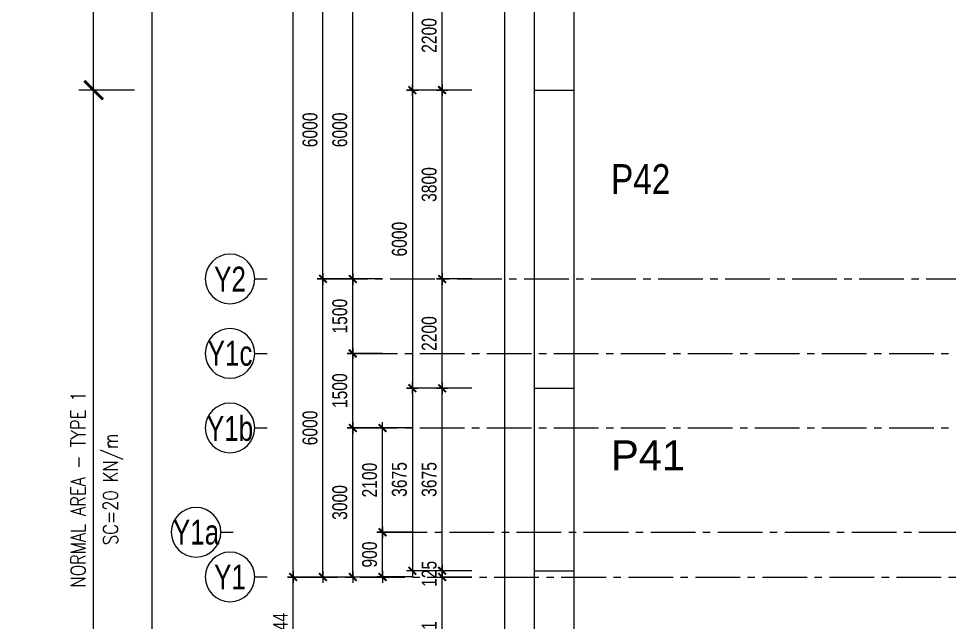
# Model space of a CAD drawing. Header units: millimetres. Extents: x 2611025 to 4139346, y -89870 to 101087.
# Drawn here: x 2637986 to 2656733, y -38648 to -26496 of the extents above; entities that cross this region are included whole.
import ezdxf
from ezdxf.enums import TextEntityAlignment as Align

# ---------------------------------------------------------------- set-up
doc = ezdxf.new("R2010")
doc.units = ezdxf.units.MM
doc.header["$LTSCALE"] = 1200
doc.header["$PDMODE"] = 35
doc.linetypes.add('CENTER2', pattern=[1.125, 0.75, -0.125, 0.125, -0.125])
doc.linetypes.add('ChainLines2', pattern=[3230, 2800, -140, 150, -140])
for name, color, linetype, lineweight in [('2D_SIKITI', 6, 'ChainLines2', 20), ('BOUND', 3, 'Continuous', 20), ('K-THUOC', 1, 'Continuous', 18)]:
    doc.layers.add(name, color=color, linetype=linetype, lineweight=lineweight)
for name, color, linetype in [('CDC.01.AXIS', 160, 'CENTER2'), ('CDC.02.DIM', 1, 'Continuous'), ('CDC.06.TEXT', 2, 'Continuous'), ('WALL-RC', 2, 'Continuous')]:
    doc.layers.add(name, color=color, linetype=linetype)
doc.styles.add('1', font='arial.ttf', dxfattribs={"width": 0.75})
doc.styles.add('Arial', font='arial.ttf', dxfattribs={"height": 480})
doc.styles.add('BIGTEXT', font='arial.ttf', dxfattribs={"width": 0.8})
doc.styles.add('DIMTEXT', font='romans.shx', dxfattribs={"width": 0.8})
doc.styles.add('SMTEXT', font='arial.ttf', dxfattribs={"width": 0.75})
doc.dimstyles.new('120X1', dxfattribs={"dimscale": 120, "dimtxt": 2.5, "dimasz": 0.008, "dimexe": 0, "dimexo": 0, "dimgap": 0.9, "dimtad": 1, "dimdec": 0, "dimzin": 13, "dimdsep": 46, "dimtxsty": '1', "dimblk1": 'CHEO', "dimblk2": 'CHEO', "dimsah": 1, "dimcen": 0, "dimclrd": 256, "dimclre": 256, "dimclrt": 3, "dimadec": 0, "dimazin": 0, "dimtfac": 1, "dimtdec": 0, "dimtix": 1, "dimtmove": 2, "dimatfit": 3, "dimldrblk": 'CHEO', "dimfxl": 8, "dimfxlon": 1, "dimtolj": 1, "dimtzin": 13, "dimarcsym": 0})
doc.dimstyles.new('BSV1-100', dxfattribs={"dimtxt": 300, "dimasz": 250, "dimexe": 200, "dimexo": 0, "dimgap": 108, "dimtad": 1, "dimdec": 0, "dimdsep": 46, "dimtxsty": 'SMTEXT', "dimblk": 'ARCHTICK', "dimcen": 100, "dimdle": 250, "dimclrd": 256, "dimclre": 256, "dimclrt": 1, "dimadec": 0, "dimazin": 0, "dimtfac": 1, "dimtdec": 0, "dimtix": 1, "dimtmove": 2, "dimatfit": 3, "dimfxl": 720, "dimfxlon": 1, "dimtolj": 1, "dimtzin": 0, "dimarcsym": 0})
doc.dimstyles.new('BSV100', dxfattribs={"dimscale": 1.5, "dimtxt": 300, "dimasz": 250, "dimexe": 200, "dimexo": 0, "dimgap": 108, "dimtad": 1, "dimdec": 0, "dimdsep": 46, "dimtxsty": 'SMTEXT', "dimblk": 'ARCHTICK', "dimcen": 100, "dimdle": 250, "dimclrd": 256, "dimclre": 256, "dimclrt": 2, "dimadec": 0, "dimazin": 0, "dimtfac": 1, "dimtdec": 0, "dimtix": 1, "dimtmove": 2, "dimatfit": 3, "dimfxl": 550, "dimfxlon": 1, "dimtolj": 1, "dimtzin": 0, "dimarcsym": 0})

# ---------------------------------------------------------------- blocks, each defined once
blk = doc.blocks.new('_ArchTick')
at = {"color": 0, "linetype": 'ByBlock', "const_width": 0.15}
blk.add_lwpolyline([(-0.5, -0.5), (0.5, 0.5)], dxfattribs=at)
blk = doc.blocks.new('*D16')
at = {"layer": 'BOUND', "lineweight": -2, "transparency": 16777216}
for p, q in [((2640673, -44255), (2640673, -7035)), ((2641393, -7285), (2640473, -7285)), ((2641393, -44005), (2640473, -44005))]:
    blk.add_line(p, q, dxfattribs=at)
at = {"layer": 'Defpoints', "color": 0, "transparency": 16777216}
for p in [(2640673, -7285), (2648144, -7285), (2648144, -44005)]:
    blk.add_point(p, dxfattribs=at)
at = {"layer": 'BOUND', "lineweight": -2, "transparency": 16777216, "xscale": 250, "yscale": 250, "zscale": 250}
for p, rotation in [((2640673, -7285), 90), ((2640673, -44005), 270)]:
    blk.add_blockref('_ArchTick', p, dxfattribs=dict(at, rotation=rotation))
at = {"layer": 'BOUND', "color": 1, "transparency": 16777216, "insert": (2640410, -25645), "char_height": 300, "attachment_point": 5, "rotation": 90, "style": 'SMTEXT'}
blk.add_mtext('\\A1;GL= -1.50', dxfattribs=at)
blk = doc.blocks.new('*D63')
at = {"layer": 'Defpoints', "color": 0, "transparency": 16777216}
for p in [(2639497, -27935), (2648375, -27935), (2648680, -44005)]:
    blk.add_point(p, dxfattribs=at)
at = {"layer": 'K-THUOC', "lineweight": -2, "transparency": 16777216}
for p, q in [((2639497, -44380), (2639497, -27560)), ((2640322, -27935), (2639197, -27935)), ((2640322, -44005), (2639197, -44005))]:
    blk.add_line(p, q, dxfattribs=at)
at = {"layer": 'K-THUOC', "lineweight": -2, "transparency": 16777216, "xscale": 375, "yscale": 375, "zscale": 375}
for p, rotation in [((2639497, -27935), 90), ((2639497, -44005), 270)]:
    blk.add_blockref('_ArchTick', p, dxfattribs=dict(at, rotation=rotation))
at = {"layer": 'K-THUOC', "color": 2, "transparency": 16777216, "char_height": 300, "attachment_point": 5, "rotation": 90, "style": 'DIMTEXT'}
for s, insert in [('\\A1;NORMAL AREA - TYPE 1', (2639185, -35970)), ('\\A1;SC=20 KN/m', (2639888, -35970))]:
    blk.add_mtext(s, dxfattribs=dict(at, insert=insert))
blk = doc.blocks.new('*D64')
at = {"layer": 'Defpoints', "color": 0, "transparency": 16777216}
for p in [(2639497, -9935), (2648375, -9935), (2648375, -27935)]:
    blk.add_point(p, dxfattribs=at)
at = {"layer": 'K-THUOC', "lineweight": -2, "transparency": 16777216}
for p, q in [((2639497, -28310), (2639497, -9560)), ((2640322, -9935), (2639197, -9935)), ((2640322, -27935), (2639197, -27935))]:
    blk.add_line(p, q, dxfattribs=at)
at = {"layer": 'K-THUOC', "lineweight": -2, "transparency": 16777216, "xscale": 375, "yscale": 375, "zscale": 375}
for p, rotation in [((2639497, -9935), 90), ((2639497, -27935), 270)]:
    blk.add_blockref('_ArchTick', p, dxfattribs=dict(at, rotation=rotation))
at = {"layer": 'K-THUOC', "color": 2, "transparency": 16777216, "char_height": 300, "attachment_point": 5, "rotation": 90, "style": 'DIMTEXT'}
for s, insert in [('\\A1;NORMAL AREA - TYPE 2a', (2639185, -18935)), ('\\A1;SC=20 KN/m', (2639888, -18935))]:
    blk.add_mtext(s, dxfattribs=dict(at, insert=insert))
blk = doc.blocks.new('_Axis name')
at = {"layer": 'CDC.02.DIM'}
blk.add_line((0, 2.5), (0, 0), dxfattribs=at)
blk.add_circle((0, 7.5), 5, dxfattribs=at)
at = {"layer": 'CDC.02.DIM', "style": 'BIGTEXT', "width": 0.75}
blk.add_attdef('.', text='', height=5, dxfattribs=at).set_placement((0, 7.5), align=Align.MIDDLE)
blk = doc.blocks.new('CHEO')
at = {"layer": 'CDC.02.DIM'}
for points in [[(-121, 0), (121, 0)], [(0, 121), (0, -121)]]:
    blk.add_lwpolyline(points, dxfattribs=at)
at = {"layer": 'CDC.02.DIM', "const_width": 40}
blk.add_lwpolyline([(80, 80), (-80, -81)], dxfattribs=at)
blk = doc.blocks.new('*D148')
at = {"layer": 'CDC.02.DIM', "lineweight": -2, "transparency": 16777216}
for p, q in [((2644477, -37735), (2643517, -37735)), ((2643517, -39878), (2643517, -37736)), ((2644477, -39879), (2643517, -39879))]:
    blk.add_line(p, q, dxfattribs=at)
at = {"layer": 'Defpoints', "color": 0, "transparency": 16777216}
for p in [(2643517, -37735), (2645317, -37735), (2645317, -39879)]:
    blk.add_point(p, dxfattribs=at)
at = {"layer": 'CDC.02.DIM', "lineweight": -2, "transparency": 16777216, "xscale": 0.96, "yscale": 0.96, "zscale": 0.96}
for p, rotation in [((2643517, -37735), 90), ((2643517, -39879), 270)]:
    blk.add_blockref('CHEO', p, dxfattribs=dict(at, rotation=rotation))
at = {"layer": 'CDC.02.DIM', "color": 3, "transparency": 16777216, "insert": (2643258, -38807), "char_height": 300, "attachment_point": 5, "rotation": 90, "style": '1'}
blk.add_mtext('\\A1;2144', dxfattribs=at)
blk = doc.blocks.new('*D149')
at = {"layer": 'CDC.02.DIM', "lineweight": -2, "transparency": 16777216}
for p, q in [((2644477, -13735), (2643517, -13735)), ((2643517, -37734), (2643517, -13736)), ((2644477, -37735), (2643517, -37735))]:
    blk.add_line(p, q, dxfattribs=at)
at = {"layer": 'Defpoints', "color": 0, "transparency": 16777216}
for p in [(2643517, -13735), (2645317, -13735), (2645317, -37735)]:
    blk.add_point(p, dxfattribs=at)
at = {"layer": 'CDC.02.DIM', "lineweight": -2, "transparency": 16777216, "xscale": 0.96, "yscale": 0.96, "zscale": 0.96}
for p, rotation in [((2643517, -13735), 90), ((2643517, -37735), 270)]:
    blk.add_blockref('CHEO', p, dxfattribs=dict(at, rotation=rotation))
at = {"layer": 'CDC.02.DIM', "color": 3, "transparency": 16777216, "insert": (2643256, -25735), "char_height": 300, "attachment_point": 5, "rotation": 90, "style": '1'}
blk.add_mtext('\\A1;24000', dxfattribs=at)
blk = doc.blocks.new('*D151')
at = {"layer": 'CDC.02.DIM', "lineweight": -2, "transparency": 16777216}
for p, q in [((2645077, -31735), (2644117, -31735)), ((2644117, -37734), (2644117, -31736)), ((2645077, -37735), (2644117, -37735))]:
    blk.add_line(p, q, dxfattribs=at)
at = {"layer": 'Defpoints', "color": 0, "transparency": 16777216}
for p in [(2644117, -31735), (2645317, -31735), (2645317, -37735)]:
    blk.add_point(p, dxfattribs=at)
at = {"layer": 'CDC.02.DIM', "lineweight": -2, "transparency": 16777216, "xscale": 0.96, "yscale": 0.96, "zscale": 0.96}
for p, rotation in [((2644117, -31735), 90), ((2644117, -37735), 270)]:
    blk.add_blockref('CHEO', p, dxfattribs=dict(at, rotation=rotation))
at = {"layer": 'CDC.02.DIM', "color": 3, "transparency": 16777216, "insert": (2643856, -34735), "char_height": 300, "attachment_point": 5, "rotation": 90, "style": '1'}
blk.add_mtext('\\A1;6000', dxfattribs=at)
blk = doc.blocks.new('*D152')
at = {"layer": 'CDC.02.DIM', "lineweight": -2, "transparency": 16777216}
for p, q in [((2645077, -25735), (2644117, -25735)), ((2644117, -31734), (2644117, -25736)), ((2645077, -31735), (2644117, -31735))]:
    blk.add_line(p, q, dxfattribs=at)
at = {"layer": 'Defpoints', "color": 0, "transparency": 16777216}
for p in [(2644117, -25735), (2645317, -25735), (2645317, -31735)]:
    blk.add_point(p, dxfattribs=at)
at = {"layer": 'CDC.02.DIM', "lineweight": -2, "transparency": 16777216, "xscale": 0.96, "yscale": 0.96, "zscale": 0.96}
for p, rotation in [((2644117, -25735), 90), ((2644117, -31735), 270)]:
    blk.add_blockref('CHEO', p, dxfattribs=dict(at, rotation=rotation))
at = {"layer": 'CDC.02.DIM', "color": 3, "transparency": 16777216, "insert": (2643856, -28735), "char_height": 300, "attachment_point": 5, "rotation": 90, "style": '1'}
blk.add_mtext('\\A1;6000', dxfattribs=at)
blk = doc.blocks.new('*D155')
at = {"layer": 'CDC.02.DIM', "lineweight": -2, "transparency": 16777216}
for p, q in [((2645317, -34735), (2644717, -34735)), ((2644717, -37734), (2644717, -34736)), ((2645317, -37735), (2644717, -37735))]:
    blk.add_line(p, q, dxfattribs=at)
at = {"layer": 'Defpoints', "color": 0, "transparency": 16777216}
for p in [(2644717, -34735), (2645317, -34735), (2645317, -37735)]:
    blk.add_point(p, dxfattribs=at)
at = {"layer": 'CDC.02.DIM', "lineweight": -2, "transparency": 16777216, "xscale": 0.96, "yscale": 0.96, "zscale": 0.96}
for p, rotation in [((2644717, -34735), 90), ((2644717, -37735), 270)]:
    blk.add_blockref('CHEO', p, dxfattribs=dict(at, rotation=rotation))
at = {"layer": 'CDC.02.DIM', "color": 3, "transparency": 16777216, "insert": (2644456, -36235), "char_height": 300, "attachment_point": 5, "rotation": 90, "style": '1'}
blk.add_mtext('\\A1;3000', dxfattribs=at)
blk = doc.blocks.new('*D156')
at = {"layer": 'CDC.02.DIM', "lineweight": -2, "transparency": 16777216}
for p, q in [((2645317, -33235), (2644717, -33235)), ((2644717, -34734), (2644717, -33236)), ((2645317, -34735), (2644717, -34735))]:
    blk.add_line(p, q, dxfattribs=at)
at = {"layer": 'Defpoints', "color": 0, "transparency": 16777216}
for p in [(2644717, -33235), (2645317, -33235), (2645317, -34735)]:
    blk.add_point(p, dxfattribs=at)
at = {"layer": 'CDC.02.DIM', "lineweight": -2, "transparency": 16777216, "xscale": 0.96, "yscale": 0.96, "zscale": 0.96}
for p, rotation in [((2644717, -33235), 90), ((2644717, -34735), 270)]:
    blk.add_blockref('CHEO', p, dxfattribs=dict(at, rotation=rotation))
at = {"layer": 'CDC.02.DIM', "color": 3, "transparency": 16777216, "insert": (2644456, -33985), "char_height": 300, "attachment_point": 5, "rotation": 90, "style": '1'}
blk.add_mtext('\\A1;1500', dxfattribs=at)
blk = doc.blocks.new('*D157')
at = {"layer": 'CDC.02.DIM', "lineweight": -2, "transparency": 16777216}
for p, q in [((2645317, -31735), (2644717, -31735)), ((2644717, -33234), (2644717, -31736)), ((2645317, -33235), (2644717, -33235))]:
    blk.add_line(p, q, dxfattribs=at)
at = {"layer": 'Defpoints', "color": 0, "transparency": 16777216}
for p in [(2644717, -31735), (2645317, -31735), (2645317, -33235)]:
    blk.add_point(p, dxfattribs=at)
at = {"layer": 'CDC.02.DIM', "lineweight": -2, "transparency": 16777216, "xscale": 0.96, "yscale": 0.96, "zscale": 0.96}
for p, rotation in [((2644717, -31735), 90), ((2644717, -33235), 270)]:
    blk.add_blockref('CHEO', p, dxfattribs=dict(at, rotation=rotation))
at = {"layer": 'CDC.02.DIM', "color": 3, "transparency": 16777216, "insert": (2644456, -32485), "char_height": 300, "attachment_point": 5, "rotation": 90, "style": '1'}
blk.add_mtext('\\A1;1500', dxfattribs=at)
blk = doc.blocks.new('*D158')
at = {"layer": 'CDC.02.DIM', "lineweight": -2, "transparency": 16777216}
for p, q in [((2645317, -25735), (2644717, -25735)), ((2644717, -31734), (2644717, -25736)), ((2645317, -31735), (2644717, -31735))]:
    blk.add_line(p, q, dxfattribs=at)
at = {"layer": 'Defpoints', "color": 0, "transparency": 16777216}
for p in [(2644717, -25735), (2645317, -25735), (2645317, -31735)]:
    blk.add_point(p, dxfattribs=at)
at = {"layer": 'CDC.02.DIM', "lineweight": -2, "transparency": 16777216, "xscale": 0.96, "yscale": 0.96, "zscale": 0.96}
for p, rotation in [((2644717, -25735), 90), ((2644717, -31735), 270)]:
    blk.add_blockref('CHEO', p, dxfattribs=dict(at, rotation=rotation))
at = {"layer": 'CDC.02.DIM', "color": 3, "transparency": 16777216, "insert": (2644456, -28735), "char_height": 300, "attachment_point": 5, "rotation": 90, "style": '1'}
blk.add_mtext('\\A1;6000', dxfattribs=at)
blk = doc.blocks.new('*D165')
at = {"layer": 'CDC.02.DIM', "lineweight": -2, "transparency": 16777216}
for p, q in [((2645917, -36833), (2645317, -36833)), ((2645317, -37732), (2645317, -36834)), ((2645919, -37733), (2645317, -37733))]:
    blk.add_line(p, q, dxfattribs=at)
at = {"layer": 'Defpoints', "color": 0, "transparency": 16777216}
for p in [(2645317, -36833), (2645917, -36833), (2645919, -37733)]:
    blk.add_point(p, dxfattribs=at)
at = {"layer": 'CDC.02.DIM', "lineweight": -2, "transparency": 16777216, "xscale": 0.96, "yscale": 0.96, "zscale": 0.96}
for p, rotation in [((2645317, -36833), 90), ((2645317, -37733), 270)]:
    blk.add_blockref('CHEO', p, dxfattribs=dict(at, rotation=rotation))
at = {"layer": 'CDC.02.DIM', "color": 3, "transparency": 16777216, "insert": (2645056, -37283), "char_height": 300, "attachment_point": 5, "rotation": 90, "style": '1'}
blk.add_mtext('\\A1;900', dxfattribs=at)
blk = doc.blocks.new('*D166')
at = {"layer": 'CDC.02.DIM', "lineweight": -2, "transparency": 16777216}
for p, q in [((2645917, -34735), (2645317, -34735)), ((2645317, -36834), (2645317, -34736)), ((2645917, -36835), (2645317, -36835))]:
    blk.add_line(p, q, dxfattribs=at)
at = {"layer": 'Defpoints', "color": 0, "transparency": 16777216}
for p in [(2645317, -34735), (2645917, -34735), (2645917, -36835)]:
    blk.add_point(p, dxfattribs=at)
at = {"layer": 'CDC.02.DIM', "lineweight": -2, "transparency": 16777216, "xscale": 0.96, "yscale": 0.96, "zscale": 0.96}
for p, rotation in [((2645317, -34735), 90), ((2645317, -36835), 270)]:
    blk.add_blockref('CHEO', p, dxfattribs=dict(at, rotation=rotation))
at = {"layer": 'CDC.02.DIM', "color": 3, "transparency": 16777216, "insert": (2645056, -35785), "char_height": 300, "attachment_point": 5, "rotation": 90, "style": '1'}
blk.add_mtext('\\A1;2100', dxfattribs=at)
blk = doc.blocks.new('*D169')
at = {"layer": 'CDC.02.DIM', "lineweight": -2, "transparency": 16777216}
for p, q in [((2646517, -37609), (2646517, -37608)), ((2647117, -37610), (2646517, -37610)), ((2646517, -37735), (2646517, -37610)), ((2647117, -37735), (2646517, -37735)), ((2646517, -37736), (2646517, -37736))]:
    blk.add_line(p, q, dxfattribs=at)
at = {"layer": 'Defpoints', "color": 0, "transparency": 16777216}
for p in [(2646517, -37610), (2647117, -37610), (2647117, -37735)]:
    blk.add_point(p, dxfattribs=at)
at = {"layer": 'CDC.02.DIM', "lineweight": -2, "transparency": 16777216, "xscale": 0.96, "yscale": 0.96, "zscale": 0.96}
for p, rotation in [((2646517, -37610), 270), ((2646517, -37735), 90)]:
    blk.add_blockref('CHEO', p, dxfattribs=dict(at, rotation=rotation))
at = {"layer": 'CDC.02.DIM', "color": 3, "transparency": 16777216, "insert": (2646256, -37672), "char_height": 300, "attachment_point": 5, "rotation": 90, "style": '1'}
blk.add_mtext('\\A1;125', dxfattribs=at)
blk = doc.blocks.new('*D170')
at = {"layer": 'CDC.02.DIM', "lineweight": -2, "transparency": 16777216}
for p, q in [((2647117, -33935), (2646517, -33935)), ((2646517, -37609), (2646517, -33936)), ((2647117, -37610), (2646517, -37610))]:
    blk.add_line(p, q, dxfattribs=at)
at = {"layer": 'Defpoints', "color": 0, "transparency": 16777216}
for p in [(2646517, -33935), (2647117, -33935), (2647117, -37610)]:
    blk.add_point(p, dxfattribs=at)
at = {"layer": 'CDC.02.DIM', "lineweight": -2, "transparency": 16777216, "xscale": 0.96, "yscale": 0.96, "zscale": 0.96}
for p, rotation in [((2646517, -33935), 90), ((2646517, -37610), 270)]:
    blk.add_blockref('CHEO', p, dxfattribs=dict(at, rotation=rotation))
at = {"layer": 'CDC.02.DIM', "color": 3, "transparency": 16777216, "insert": (2646256, -35772), "char_height": 300, "attachment_point": 5, "rotation": 90, "style": '1'}
blk.add_mtext('\\A1;3675', dxfattribs=at)
blk = doc.blocks.new('*D171')
at = {"layer": 'CDC.02.DIM', "lineweight": -2, "transparency": 16777216}
for p, q in [((2647117, -31735), (2646517, -31735)), ((2646517, -33934), (2646517, -31736)), ((2647117, -33935), (2646517, -33935))]:
    blk.add_line(p, q, dxfattribs=at)
at = {"layer": 'Defpoints', "color": 0, "transparency": 16777216}
for p in [(2646517, -31735), (2647117, -31735), (2647117, -33935)]:
    blk.add_point(p, dxfattribs=at)
at = {"layer": 'CDC.02.DIM', "lineweight": -2, "transparency": 16777216, "xscale": 0.96, "yscale": 0.96, "zscale": 0.96}
for p, rotation in [((2646517, -31735), 90), ((2646517, -33935), 270)]:
    blk.add_blockref('CHEO', p, dxfattribs=dict(at, rotation=rotation))
at = {"layer": 'CDC.02.DIM', "color": 3, "transparency": 16777216, "insert": (2646256, -32835), "char_height": 300, "attachment_point": 5, "rotation": 90, "style": '1'}
blk.add_mtext('\\A1;2200', dxfattribs=at)
blk = doc.blocks.new('*D172')
at = {"layer": 'CDC.02.DIM', "lineweight": -2, "transparency": 16777216}
for p, q in [((2647117, -27935), (2646517, -27935)), ((2646517, -31734), (2646517, -27936)), ((2647117, -31735), (2646517, -31735))]:
    blk.add_line(p, q, dxfattribs=at)
at = {"layer": 'Defpoints', "color": 0, "transparency": 16777216}
for p in [(2646517, -27935), (2647117, -27935), (2647117, -31735)]:
    blk.add_point(p, dxfattribs=at)
at = {"layer": 'CDC.02.DIM', "lineweight": -2, "transparency": 16777216, "xscale": 0.96, "yscale": 0.96, "zscale": 0.96}
for p, rotation in [((2646517, -27935), 90), ((2646517, -31735), 270)]:
    blk.add_blockref('CHEO', p, dxfattribs=dict(at, rotation=rotation))
at = {"layer": 'CDC.02.DIM', "color": 3, "transparency": 16777216, "insert": (2646256, -29835), "char_height": 300, "attachment_point": 5, "rotation": 90, "style": '1'}
blk.add_mtext('\\A1;3800', dxfattribs=at)
blk = doc.blocks.new('*D173')
at = {"layer": 'CDC.02.DIM', "lineweight": -2, "transparency": 16777216}
for p, q in [((2647117, -25735), (2646517, -25735)), ((2646517, -27934), (2646517, -25736)), ((2647117, -27935), (2646517, -27935))]:
    blk.add_line(p, q, dxfattribs=at)
at = {"layer": 'Defpoints', "color": 0, "transparency": 16777216}
for p in [(2646517, -25735), (2647117, -25735), (2647117, -27935)]:
    blk.add_point(p, dxfattribs=at)
at = {"layer": 'CDC.02.DIM', "lineweight": -2, "transparency": 16777216, "xscale": 0.96, "yscale": 0.96, "zscale": 0.96}
for p, rotation in [((2646517, -25735), 90), ((2646517, -27935), 270)]:
    blk.add_blockref('CHEO', p, dxfattribs=dict(at, rotation=rotation))
at = {"layer": 'CDC.02.DIM', "color": 3, "transparency": 16777216, "insert": (2646256, -26835), "char_height": 300, "attachment_point": 5, "rotation": 90, "style": '1'}
blk.add_mtext('\\A1;2200', dxfattribs=at)
blk = doc.blocks.new('*D184')
at = {"layer": 'CDC.02.DIM', "lineweight": -2, "transparency": 16777216}
for p, q in [((2646877, -21935), (2645917, -21935)), ((2645917, -21936), (2645917, -27934)), ((2646877, -27935), (2645917, -27935))]:
    blk.add_line(p, q, dxfattribs=at)
at = {"layer": 'Defpoints', "color": 0, "transparency": 16777216}
for p in [(2647117, -21935), (2645917, -27935), (2647117, -27935)]:
    blk.add_point(p, dxfattribs=at)
at = {"layer": 'CDC.02.DIM', "lineweight": -2, "transparency": 16777216, "xscale": 0.96, "yscale": 0.96, "zscale": 0.96}
for p, rotation in [((2645917, -21935), 90), ((2645917, -27935), 270)]:
    blk.add_blockref('CHEO', p, dxfattribs=dict(at, rotation=rotation))
at = {"layer": 'CDC.02.DIM', "color": 3, "transparency": 16777216, "insert": (2645656, -24935), "char_height": 300, "attachment_point": 5, "rotation": 90, "style": '1'}
blk.add_mtext('\\A1;6000', dxfattribs=at)
blk = doc.blocks.new('*D185')
at = {"layer": 'CDC.02.DIM', "lineweight": -2, "transparency": 16777216}
for p, q in [((2646877, -27935), (2645917, -27935)), ((2645917, -27936), (2645917, -33934)), ((2646877, -33935), (2645917, -33935))]:
    blk.add_line(p, q, dxfattribs=at)
at = {"layer": 'Defpoints', "color": 0, "transparency": 16777216}
for p in [(2647117, -27935), (2645917, -33935), (2647117, -33935)]:
    blk.add_point(p, dxfattribs=at)
at = {"layer": 'CDC.02.DIM', "lineweight": -2, "transparency": 16777216, "xscale": 0.96, "yscale": 0.96, "zscale": 0.96}
for p, rotation in [((2645917, -27935), 90), ((2645917, -33935), 270)]:
    blk.add_blockref('CHEO', p, dxfattribs=dict(at, rotation=rotation))
at = {"layer": 'CDC.02.DIM', "color": 3, "transparency": 16777216, "insert": (2645656, -30935), "char_height": 300, "attachment_point": 5, "rotation": 90, "style": '1'}
blk.add_mtext('\\A1;6000', dxfattribs=at)
blk = doc.blocks.new('*D186')
at = {"layer": 'CDC.02.DIM', "lineweight": -2, "transparency": 16777216}
for p, q in [((2646877, -33935), (2645917, -33935)), ((2645917, -33936), (2645917, -37609)), ((2646877, -37610), (2645917, -37610))]:
    blk.add_line(p, q, dxfattribs=at)
at = {"layer": 'Defpoints', "color": 0, "transparency": 16777216}
for p in [(2647117, -33935), (2645917, -37610), (2647117, -37610)]:
    blk.add_point(p, dxfattribs=at)
at = {"layer": 'CDC.02.DIM', "lineweight": -2, "transparency": 16777216, "xscale": 0.96, "yscale": 0.96, "zscale": 0.96}
for p, rotation in [((2645917, -33935), 90), ((2645917, -37610), 270)]:
    blk.add_blockref('CHEO', p, dxfattribs=dict(at, rotation=rotation))
at = {"layer": 'CDC.02.DIM', "color": 3, "transparency": 16777216, "insert": (2645656, -35772), "char_height": 300, "attachment_point": 5, "rotation": 90, "style": '1'}
blk.add_mtext('\\A1;3675', dxfattribs=at)
blk = doc.blocks.new('*D187')
at = {"layer": 'CDC.02.DIM', "lineweight": -2, "transparency": 16777216}
for p, q in [((2647117, -37735), (2646517, -37735)), ((2646517, -40215), (2646517, -37736)), ((2647117, -40216), (2646517, -40216))]:
    blk.add_line(p, q, dxfattribs=at)
at = {"layer": 'Defpoints', "color": 0, "transparency": 16777216}
for p in [(2646517, -37735), (2647117, -37735), (2647117, -40216)]:
    blk.add_point(p, dxfattribs=at)
at = {"layer": 'CDC.02.DIM', "lineweight": -2, "transparency": 16777216, "xscale": 0.96, "yscale": 0.96, "zscale": 0.96}
for p, rotation in [((2646517, -37735), 90), ((2646517, -40216), 270)]:
    blk.add_blockref('CHEO', p, dxfattribs=dict(at, rotation=rotation))
at = {"layer": 'CDC.02.DIM', "color": 3, "transparency": 16777216, "insert": (2646256, -38975), "char_height": 300, "attachment_point": 5, "rotation": 90, "style": '1'}
blk.add_mtext('\\A1;2481', dxfattribs=at)

msp = doc.modelspace()

# ---------------------------------------------------------------- linework, layer by layer
at = {"layer": '2D_SIKITI', "color": 220, "true_color": 0xff00bf}
msp.add_line((2647774, -6579.5), (2647774, -40719.1), dxfattribs=at)
at = {"layer": 'CDC.01.AXIS', "color": 5, "lineweight": 9, "true_color": 0x0100ff}
for p, q in [((2644117, -31735.5), (2717622.4, -31735.5)), ((2644717, -33235.5), (2717022.4, -33235.5)), ((2644717, -34735.5), (2717022.4, -34735.5)), ((2645317, -36834.6), (2716422.5, -36832.3)), ((2643517, -37735.5), (2718374.7, -37734.6))]:
    msp.add_line(p, q, dxfattribs=at)
at = {"layer": 'WALL-RC'}
for p, q in [((2648374.7, -27934.6), (2649174.7, -27934.6)), ((2648374.7, -33934.6), (2649174.7, -33934.6)), ((2648374.7, -37609.6), (2649174.7, -37609.6))]:
    msp.add_line(p, q, dxfattribs=at)
for points in [[(2648374.7, -20834.6), (2648374.7, -7284.6), (2656814.7, -7284.6), (2664314.7, -7284.6), (2710450.8, -7284.6), (2712433.3, -9265.8), (2712864.7, -15928.7), (2712864.7, -41284), (2707874.4, -43779.1), (2699026.3, -44034.6), (2660714.7, -44034.6), (2658914.7, -44034.6), (2652289.1, -44034.6), (2648374.7, -40215.7), (2648374.7, -21134.1)], [(2649174.7, -20834.6), (2649174.7, -8084.6), (2656814.7, -8084.6), (2664314.7, -8084.6), (2710119.6, -8084.6), (2711654.5, -9618.5), (2712064.7, -15954.6), (2712064.7, -40789.6), (2707674.7, -42984.6), (2699014.7, -43234.6), (2660714.7, -43234.6), (2658914.7, -43234.6), (2652614.7, -43234.6), (2649174.7, -39878.6), (2649174.7, -21134.1)]]:
    msp.add_lwpolyline(points, dxfattribs=at)

# ---------------------------------------------------------------- block references
at = {"layer": 'CDC.02.DIM'}
ref = msp.add_blockref('_Axis name', (2642993.9, -31734.6), dxfattribs=dict(at, xscale=-100, yscale=100, zscale=100, rotation=90.00000000000024))
ref.add_attrib('.', 'Y2', dxfattribs={"height": 500, "style": 'BIGTEXT', "width": 0.75}).set_placement((2642243.9, -31734.6), align=Align.MIDDLE)
ref = msp.add_blockref('_Axis name', (2642993.9, -33234.6), dxfattribs=dict(at, xscale=-100, yscale=100, zscale=100, rotation=90.00000000000024))
ref.add_attrib('.', 'Y1c', dxfattribs={"height": 500, "style": 'BIGTEXT', "width": 0.75}).set_placement((2642243.9, -33234.6), align=Align.MIDDLE)
ref = msp.add_blockref('_Axis name', (2642993.9, -34734.6), dxfattribs=dict(at, xscale=-100, yscale=100, zscale=100, rotation=90.00000000000024))
ref.add_attrib('.', 'Y1b', dxfattribs={"height": 500, "style": 'BIGTEXT', "width": 0.75}).set_placement((2642243.9, -34734.6), align=Align.MIDDLE)
ref = msp.add_blockref('_Axis name', (2642310, -36834.6), dxfattribs=dict(at, xscale=-100, yscale=100, zscale=100, rotation=90.00000000000024))
ref.add_attrib('.', 'Y1a', dxfattribs={"height": 500, "style": 'BIGTEXT', "width": 0.75}).set_placement((2641560, -36834.6), align=Align.MIDDLE)
ref = msp.add_blockref('_Axis name', (2642993.9, -37734.6), dxfattribs=dict(at, xscale=-100, yscale=100, zscale=100, rotation=90.00000000000024))
ref.add_attrib('.', 'Y1', dxfattribs={"height": 500, "style": 'BIGTEXT', "width": 0.75}).set_placement((2642243.9, -37734.6), align=Align.MIDDLE)

# ---------------------------------------------------------------- texts
at = {"layer": 'CDC.06.TEXT', "ltscale": 0.5, "char_height": 600, "attachment_point": 1, "style": 'Arial'}
for s, insert in [('{\\W0.8;P42}', (2649919.3, -29424.9)), ('{\\fArial|b0|i0|c163|p34;P41}', (2649919.3, -34984.6))]:
    msp.add_mtext_dynamic_manual_height_columns(s, width=1245.05, gutter_width=1250, heights=[0], dxfattribs=dict(at, insert=insert))

# ---------------------------------------------------------------- dimensions: what is measured, and where the dimension line sits
at = {"layer": 'BOUND'}
dim = msp.add_linear_dim(base=(2640673, -7284.6), p1=(2648144.4, -44004.9), p2=(2648144.4, -7284.6), angle=90, text='GL= -1.50', dimstyle='BSV1-100', dxfattribs=at)
dim.commit()
dim.dimension.update_dxf_attribs({"geometry": '*D16', "text_midpoint": (2640409.8, -25644.8)})
at = {"layer": 'CDC.02.DIM'}
for base, p1, p2, picture, middle in [((2643517, -13734.6), (2645317, -37734.6), (2645317, -13734.6), '*D149', (2643255.9, -25734.6)), ((2645917.1, -27934.6), (2647117.1, -21934.6), (2647117.1, -27934.6), '*D184', (2645656, -24934.6)), ((2644117, -25734.6), (2645317, -31734.6), (2645317, -25734.6), '*D152', (2643855.9, -28734.6)), ((2644717, -25734.6), (2645317, -31734.6), (2645317, -25734.6), '*D158', (2644455.9, -28734.6)), ((2646517.1, -25734.6), (2647117.1, -27934.6), (2647117.1, -25734.6), '*D173', (2646256, -26834.6)), ((2645917.1, -33934.6), (2647117.1, -27934.6), (2647117.1, -33934.6), '*D185', (2645656, -30934.6)), ((2646517.1, -27934.6), (2647117.1, -31734.6), (2647117.1, -27934.6), '*D172', (2646255.9, -29834.6)), ((2644117, -31734.6), (2645317, -37734.6), (2645317, -31734.6), '*D151', (2643855.9, -34734.6)), ((2644717, -31734.6), (2645317, -33234.6), (2645317, -31734.6), '*D157', (2644455.9, -32484.6)), ((2646517.1, -31734.6), (2647117.1, -33934.6), (2647117.1, -31734.6), '*D171', (2646256, -32834.6)), ((2644717, -33234.6), (2645317, -34734.6), (2645317, -33234.6), '*D156', (2644455.9, -33984.6)), ((2645917.1, -37609.6), (2647117.1, -33934.6), (2647117.1, -37609.6), '*D186', (2645655.9, -35772.1)), ((2646517.1, -33934.6), (2647117.1, -37609.6), (2647117.1, -33934.6), '*D170', (2646255.9, -35772.1)), ((2644717, -34734.6), (2645317, -37734.6), (2645317, -34734.6), '*D155', (2644455.8, -36234.6)), ((2645317.1, -34734.6), (2645917.1, -36834.6), (2645917.1, -34734.6), '*D166', (2645056, -35784.6)), ((2645317, -36833.5), (2645918.7, -37733.5), (2645917.1, -36833.5), '*D165', (2645055.9, -37283.5)), ((2646517.1, -37609.6), (2647117.1, -37734.6), (2647117.1, -37609.6), '*D169', (2646256, -37672.1)), ((2643517, -37734.6), (2645317, -39878.6), (2645317, -37734.6), '*D148', (2643258.4, -38806.6)), ((2646517.1, -37734.6), (2647117.1, -40215.7), (2647117.1, -37734.6), '*D187', (2646256, -38975.2))]:
    dim = msp.add_linear_dim(base=base, p1=p1, p2=p2, angle=90, dimstyle='120X1', dxfattribs=at)
    dim.commit()
    dim.dimension.update_dxf_attribs({"geometry": picture, "text_midpoint": middle})
at = {"layer": 'K-THUOC'}
for base, p1, p2, text, picture, middle in [((2639497.3, -9934.6), (2648374.7, -27934.6), (2648374.7, -9934.6), 'NORMAL AREA - TYPE 2a\\XSC=20 KN/m', '*D64', (2639497.3, -18934.6)), ((2639497.3, -27934.6), (2648679.9, -44004.9), (2648374.7, -27934.6), 'NORMAL AREA - TYPE 1\\XSC=20 KN/m', '*D63', (2639497.3, -35969.8))]:
    dim = msp.add_linear_dim(base=base, p1=p1, p2=p2, angle=270, text=text, dimstyle='BSV100', override={"dimtxt": 200, "dimtxsty": 'DIMTEXT'}, dxfattribs=at)
    dim.commit()
    dim.dimension.update_dxf_attribs({"geometry": picture, "text_midpoint": middle})

doc.saveas('drawing.dxf')
